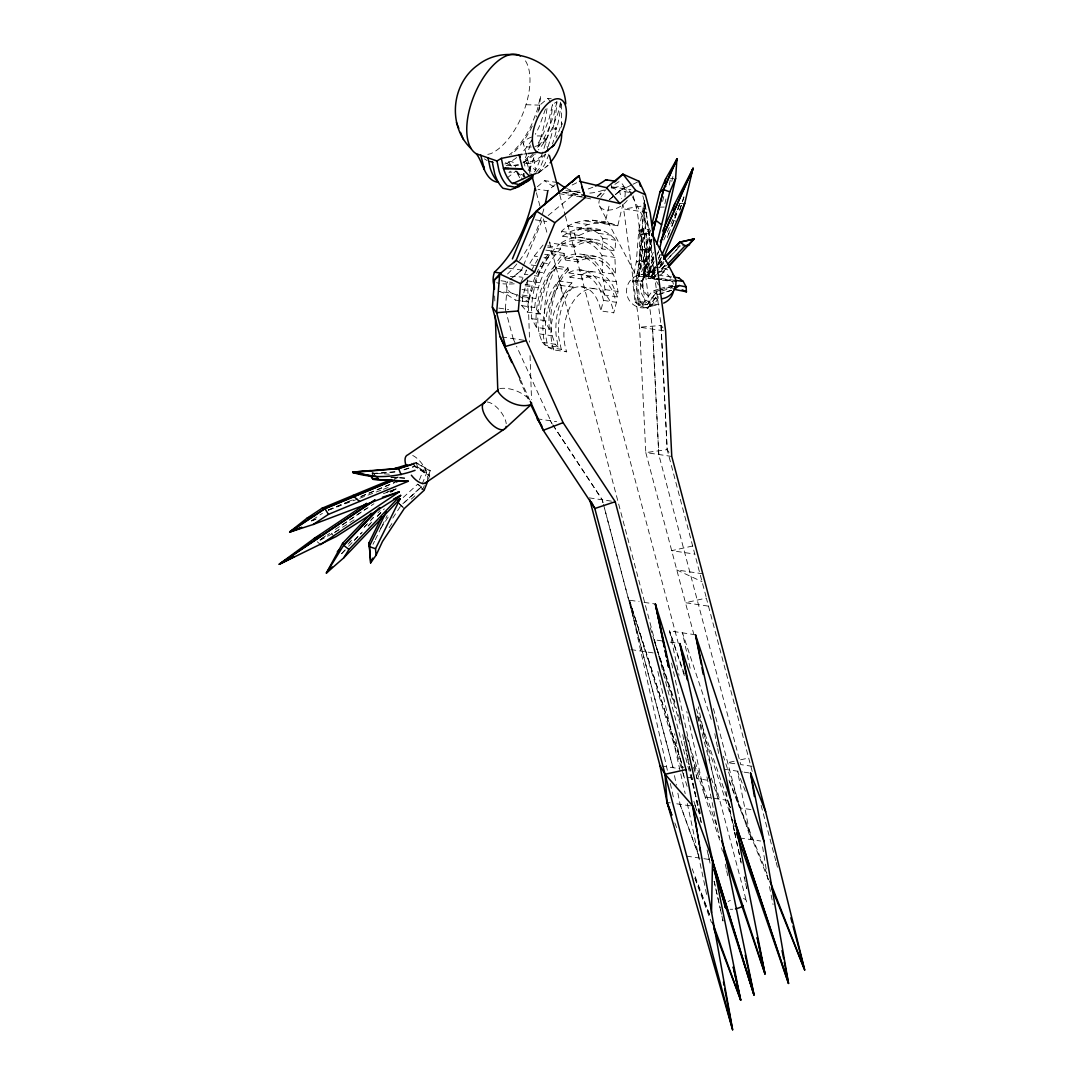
<?xml version="1.0" encoding="UTF-8"?>
<svg xmlns="http://www.w3.org/2000/svg" width="1084" height="1084" viewBox="0 0 1084 1084"><rect width="100%" height="100%" fill="white"/><g stroke="black" fill="none" stroke-linecap="round" stroke-linejoin="round"><path stroke-width="0.75" stroke-dasharray="5 3.75" d="M561.485 245.241L563.707 243.643A63.522 39.417 -81.6 0 1 601.945 255.458L602.623 272.423L615.577 274.333L614.899 257.382A63.522 39.417 -81.6 0 0 576.674 245.567L574.439 247.166L561.485 245.241L560.956 243.236L563.463 241.515A71.612 44.43 -81.6 0 1 602.027 248.886L614.994 250.81L615.726 240.255C603.747 224.686 577.42 224.673 562.731 236.231L561.458 231.407C576.051 216.448 599.831 218.914 617.785 225.77L622.772 204.686M644.709 234.158L643.788 276.461L651.796 244.225M653.611 257.03L648.815 276.379L645.739 261.054L646.349 233.304L649.736 234.076L648.815 276.379L638.937 276.61L639.858 234.307L638.801 230.336L644.533 200.716C642.771 225.919 653.381 253.615 638.937 276.61L650.536 229.849M523.26 176.706L523.382 173.345M562.108 124.646L562.189 123.264M654.75 267.03L654.451 271.84L649.424 271.921L654.14 261.271M602.027 248.886L602.772 238.331L598.341 233.317L590.428 228.453M646.498 233.372L639.858 234.307L649.736 234.076L648.679 230.106L645.075 228.494L638.801 230.336L636.294 261.867L632.636 281.23L635.075 302.07L638.828 305.241L635.956 280.756L639.763 260.58L644.533 200.716M643.788 228.656L641.145 261.718L637.487 281.095L640.102 301.989L635.075 302.07L642.243 304.807L652.256 291.149L657.852 294.658L647.622 308.601L638.666 305.187L635.793 280.688L639.601 260.526L644.37 200.662L648.679 230.106L646.172 261.637L642.514 281L644.953 301.84L652.121 304.577L658.137 296.379M643.95 228.71L641.308 261.786L637.649 281.149M505.361 309.062L507.502 281.704M550.658 102.059L547.894 98.427L539.764 105.148L538.748 109.525A55.907 27.059 -67.5 0 1 536.119 117.167M564.696 255.648L551.742 253.724L548.287 257.531A63.522 39.417 -81.6 0 0 531.756 318.669L536.377 327.368L549.331 329.292L544.71 320.593A63.522 39.417 -81.6 0 1 561.255 259.455L564.696 255.648L564.087 253.358L561.146 256.352A71.612 44.43 -81.6 0 0 540.266 314.021L527.298 312.097L521.783 305.661L522.786 296.61L526.648 282.057M540.266 314.021L534.737 307.585C536.39 286.081 545.36 264.442 560.509 249.09L559.236 244.266L549.52 242.83M565.387 260.038L578.355 261.962L580.875 260.377A54.877 34.051 -81.6 0 1 616.349 281.732L617.988 291.501L617.365 296.935L604.411 295.011L605.021 289.591L603.395 279.808A54.877 34.051 -81.6 0 0 567.921 258.453L565.387 260.038L564.805 257.843L567.176 256.339A57.859 35.907 -81.6 0 1 602.623 272.423M539.114 110.202L540.631 95.758L537.474 109.335L532.38 122.912A55.691 26.951 -67.5 0 1 509.358 154.836M529.453 170.703L533.504 158.711A106.151 51.368 -67.5 0 0 535.306 154.145M617.785 225.77L604.831 223.846L609.804 202.762M557.623 124.89L558.45 121.096A106.151 51.368 -67.5 0 0 560.97 103.4M651.931 239.605L644.56 272.07L649.587 271.989L654.302 261.339M649.587 271.989L653.11 255.688M664.871 203.778L665.969 198.955M670.237 180.107L669.045 186.163L664.018 186.245M671.782 181.421L673.259 174.93M655.549 266.976L654.451 271.84L655.793 268.791M569.954 277.219L571.918 276.013A47.222 29.295 -81.6 0 1 603.49 300.404L600.793 310.905L613.747 312.829L616.457 302.328L612.88 291.826A47.222 29.295 -81.6 0 0 584.886 277.938L582.907 279.144L569.954 277.219L568.829 272.938L571.038 271.569A50.528 31.355 -81.6 0 1 604.411 295.011M545.442 109.05L539.642 125.649A55.691 26.951 -67.5 0 1 535.32 134.253M548.084 146.692A106.151 51.368 -67.5 0 0 552.406 131.313L554.059 123.712A106.151 51.368 -67.5 0 0 556.891 101.774L552.501 104.403L549.344 117.966L544.249 131.557A55.691 26.951 -67.5 0 1 537.542 144.226M556.891 101.774L553.734 115.351L548.639 128.928A55.691 26.951 -67.5 0 1 537.122 148.671M560.577 102.167L558.125 112.722L553.03 126.313A55.691 26.951 -67.5 0 1 538.463 149.863M645.739 261.054L651.254 238.819M645.901 261.108L651.416 238.887M651.552 245.892L643.95 276.528L644.872 234.225L643.489 229.523L643.706 231.759M662.595 201.407L664.153 195.147M667.622 269.875C644.912 257.016 630.021 296.081 657.405 298.899M520.496 300.851L515.632 300.132L517.271 294.333M522.122 301.095L528.599 302.057C534.005 280.905 542.799 259.225 559.236 244.266M679.248 205.012L674.831 218.873L667.107 237.532M679.397 205.079L671.131 228.263M679.654 210.079L684.261 195.635M679.817 210.147L684.411 195.689M419.427 479.914L423.41 469.928L430.253 470.659L427.218 478.261M404.237 508.599L400.972 505.686L420.863 487.407L426.676 472.841L411.757 463.22M424.305 485.551L423.139 488.464L420.741 490.659M428.681 478.911L430.118 470.971L416.432 463.085L413.465 464.02M522.894 266.976L521.553 270.052L510.063 279.591M523.464 265.431L541.905 220.797M653.896 257.884L646.186 276.542L651.199 276.461L658.205 269.117M656.064 276.312L651.05 276.406L654.899 267.07M658.76 257.748L660.048 254.632M651.199 276.461L655.061 267.138M658.273 259.361L660.197 254.699M667.27 237.599L670.481 229.822M658.693 263.358L661.267 257.125M661.43 257.193L658.218 264.97L662.771 260.174M659.926 266.989L662.487 260.77M641.755 281.298L643.218 277.883M537.569 173.277L544.466 164.985L546.878 159.375A106.151 51.368 -67.5 0 0 549.263 153.291M653.313 252.301L644.56 272.07L653.395 256.813M657.514 253.67L658.855 250.634M656.999 255.255L658.34 252.206M663.733 240.038L679.898 203.535M658.489 262.707L661.186 256.623M520.889 282.396L527.786 267.409M528.165 170.622L530.266 166.218L535.686 170.229L533.721 172.6M372.991 544.303L374.495 541.282M375.24 539.764L381.338 527.366M381.947 526.16L387.178 515.577M531.16 270.919L537.813 259.184M543.003 245.065L534.209 256.095L529.046 264.672L542 266.596M380.592 528.558L388.763 516.201M392.801 518.044L401.094 505.374L420.985 487.082L417.719 484.182L402.801 497.895M389.142 527.718L391.893 523.545M638.666 305.187L644.953 301.84L639.939 301.921L647.27 304.726L657.121 291.013M647.27 304.726L657.27 291.068L672.839 286.162M536.133 172.342L540.076 167.6L542.488 161.99A106.151 51.368 -67.5 0 0 545.442 154.375M571.918 282.883L568.666 286.461A50.528 31.355 -81.6 0 0 556.078 334.942L558.125 347.043L545.171 345.132A50.528 31.355 -81.6 0 1 555.699 284.536L558.965 280.973L571.918 282.883L573.057 287.206L560.103 285.282L557.068 288.656A47.222 29.295 -81.6 0 0 548.314 347.395L553.775 349.902L566.729 351.826A40.203 24.946 -81.6 0 1 580.062 293.778A40.203 24.946 -81.6 0 1 613.747 312.829M573.057 287.206L570.021 290.58A47.222 29.295 -81.6 0 0 558.816 337.869L561.268 349.319L566.729 351.826M536.377 327.368A57.859 35.907 -81.6 0 1 552.108 268.832L554.954 265.878L567.908 267.802L568.49 270.011L555.536 268.087L552.149 271.732A54.877 34.051 -81.6 0 0 539.249 333.858L542.23 342.354L545.171 345.132M568.49 270.011L565.116 273.656A54.877 34.051 -81.6 0 0 552.203 335.783L555.184 344.278L558.125 347.043M510.496 171.177L508.884 172.437L512.84 171.909L514.453 170.635M655.508 266.745L646.186 276.542L655.806 267.287M656.674 265.526L662.5 259.401M658.056 264.902L662.609 260.119M655.82 270.038L647.866 278.398L673.259 281.569M660.359 265.255L663.774 261.678M677.419 247.342L679.682 244.957M651.05 276.406L655.712 271.501M660.373 266.61L663.869 262.924M669.695 256.8L680.196 245.783L685.21 245.702M659.37 267.883L666.362 260.539M667.527 259.32L680.346 245.838M656.132 274.672L652.717 278.249L676.524 281.217M665.224 265.106L657.27 273.466L665.386 265.173M656.294 274.726L652.88 278.303L676.687 281.284M659.56 272.64L666.552 265.295M666.484 268.141L659.397 275.363L672.405 277.03M661.159 274.577L666.836 268.615M349.278 542.65L351.568 540.238M364.21 527.027L366.514 524.615M371.107 519.805L373.397 517.407M348.005 544.168L350.295 541.756M364.088 527.339L373.275 517.718M377.869 512.908L380.159 510.51M341.717 553.477L347.476 547.447M348.628 546.241L361.297 532.976M368.208 525.754L372.815 520.93M377.422 516.106L384.346 508.87M341.596 553.788L347.354 547.759M354.265 540.523L362.327 532.095M368.086 526.065L370.389 523.653M377.3 516.418L383.058 510.388M567.908 267.802L565.076 270.756A57.859 35.907 -81.6 0 0 549.331 329.292M564.087 253.358L551.133 251.434L548.192 254.428A71.612 44.43 -81.6 0 0 527.298 312.097M597.352 196.421L604.208 189.876M411.297 499.141L414.887 495.849M537.298 186.76L544.669 180.649L557.637 182.559M555.171 184.605L547.799 190.716L538.084 189.28M548.165 215.54L572.271 195.621L571.973 193.399L579.967 195.283M597.582 196.651L606.105 189.578M510.13 279.591L521.621 270.065M609.316 199.592L614.194 195.554M615.4 194.537L622.717 188.48L632.446 192.789M609.384 199.605L614.262 195.554M615.482 194.551L622.785 188.48M561.458 231.407L574.425 233.331L580.97 227.897L587.894 224.469L605.441 221.976M562.731 236.231L575.685 238.141L578.964 235.431L589.425 230.933L603.381 230.364M537.854 173.454L547.989 165.391L544.466 164.985M507.027 178.033L515.943 171.055L525.212 176.556M539.087 172.37L547.989 165.391M560.956 243.236L573.91 245.16L576.417 243.426A71.612 44.43 -81.6 0 1 614.994 250.81M321.555 538.653L327.07 534.954M335.363 529.385L367.151 508.057M390.647 492.299L393.411 490.442M320.037 539.9L329.712 533.409M342.151 525.062L373.939 503.735M391.893 491.689L396.039 488.898L399.305 491.811M312.72 519.737L322.422 513.315M390.05 491.946L394.251 489.263M354.116 519.873L333.113 533.274L320.132 540.266M334.387 532.705L339.983 529.127M564.805 257.843L577.772 259.767L580.13 258.263A57.859 35.907 -81.6 0 1 615.577 274.333M542.434 155.771L536.282 159.592L525.591 163.548M393.966 479.629L399.291 476.608M572.189 184.985L578.057 182.085M631.484 184.985L619.425 190.865L611.146 187.166M632.988 184.253L639.018 181.313M394.332 478.261L397.381 477.001M328.425 509.859L345.552 502.759M347.11 502.109L351.772 500.185M361.013 496.35L394.549 482.434M328.303 510.185L353.208 499.846M360.891 496.662L394.427 482.746M328.547 510.103L358.221 498.843M359.793 498.247L381.866 489.873M383.438 489.277L391.324 486.282M311.46 520.74L316.989 518.64L313.723 515.74M386.717 492.177L391.446 490.388M311.325 521.052L315.471 519.48M383.424 493.694L396.039 488.898M639.763 260.58L636.294 261.867L646.172 261.637L639.601 260.526M658.476 289.184L652.256 291.149L657.27 291.068M660.034 288.696L669.384 285.756L672.73 285.702M660.224 290.024L672.69 286.095M662.134 290.918L671.47 287.978M671.308 290.295L657.69 294.591L647.46 308.547L652.121 304.577L642.243 304.807L647.622 308.601M659.37 294.171L671.47 290.363M413.587 463.695L416.554 462.773L430.253 470.659M404.142 469.535L415.036 466.12L426.676 472.841M404.02 469.846L414.901 466.445L429.82 476.052L414.901 466.445M655.17 276.542L647.866 278.398L657.744 278.168M640.915 274.645L654.885 271.19A16.721 16.585 47.9 0 0 640.685 289.875A16.721 16.585 47.9 0 0 659.465 304.238L645.237 307.775M487.786 154.375L490.659 153.711A53.739 26.002 -67.5 0 0 524.71 108.685A53.739 26.002 -67.5 0 0 523.667 58.536M692.595 546.011L671.701 550.672L694.451 554.046M734.153 761.239L727.716 762.675L735.819 763.868M740.575 759.803L748.61 758.014M499.778 388.506C511.106 387.096 523.369 392.53 530.889 400.958M635.956 280.756L632.636 281.23L642.514 281L635.793 280.688M669.031 452.367L667.202 449.657L645.793 452.584L639.601 327.219L623.029 204.483M523.667 154.131L526.756 153.725M645.983 249.957L649.397 249.564L644.37 249.645M413.356 463.071L416.554 462.773M662.88 327.707L661.077 325.471L639.601 327.219L665.59 331.067M372.557 473.559L396.283 471.621M372.422 473.884L397.801 471.797M506.133 165.635L518.599 165.147M670.576 178.603L673.923 178.548M679.736 203.467L684.749 203.385M659.289 207.139L664.302 207.058M638.801 230.336L648.679 230.106M638.679 231.854L648.571 231.624M644.533 249.713L639.519 249.794L646.145 250.011M526.011 104.714L539.764 105.148M547.894 98.536L551.241 98.698M389.319 474.209L372.069 472.976L372.788 477.488M391.012 477.001L405.213 478.003M390.89 477.312L405.091 478.329M660.915 278.561L673.611 280.146M611.376 186.787L630.888 189.686M629.14 192.302L619.425 190.865L621.43 198.44M569.073 191.041L580.414 192.722M563.87 192.193L580.13 194.619M559.236 193.684L585.224 197.545M646.972 212.41L624.221 209.036L645.386 205.404L661.077 325.471L667.202 449.657L697.757 565.292M599.14 222.098L612.094 224.022M585.468 221.055L598.422 222.979M574.94 222.545L587.894 224.469M535.361 219.835L546.77 221.529M586.932 228.588L599.886 230.513M568.016 225.973L580.97 227.897M583.436 228.724L596.403 230.648M576.458 229.009L589.425 230.933M598.341 233.317L611.295 235.242M602.772 238.331L615.726 240.255M566.011 233.507L578.964 235.431M579.913 237.477L592.867 239.388M580.523 240.214L593.476 242.138M547.854 245.783L555.957 246.989M547.542 247.166L560.509 249.09M601.945 255.458L614.899 257.382M583.287 254.632L596.241 256.556M545.889 250.119L557.23 251.8M576.458 256.447L589.411 258.358M544.737 254.347L554.466 255.797M534.209 256.095L537.447 256.583M543.924 257.545L547.163 258.019M542.434 262.802L548.924 263.764M579.357 269.875L592.325 271.799M568.829 272.938L592.962 276.434M603.395 279.808L616.349 281.732M537.637 271.881L544.114 272.843M508.599 268.127L526.485 270.783M524.656 274.211L527.894 274.699M534.371 275.661L537.61 276.135M605.021 289.591L617.988 291.501M581.065 286.759L594.018 288.669M527.149 280.81L540.117 282.734M501.025 280.742L512.434 282.436M525.117 284.469L533.22 285.675M525.157 285.769L538.111 287.68M603.49 300.404L616.457 302.328M522.014 289.523L531.729 290.959M517.095 295.146L512.502 293.371L499.534 291.447L505.672 293.818L515.632 300.132M522.136 295.051L530.239 296.257M522.786 296.61L535.74 298.534M521.783 305.661L534.737 307.585M498.816 308.1L508.599 309.55M531.756 318.669L544.71 320.593M539.249 333.858L552.203 335.783M542.23 342.354L555.184 344.278M501.77 336.975L524.52 340.349M548.314 347.395L561.268 349.319M537.108 418.79L556.62 421.676M671.768 456.432L645.793 452.584L693.652 633.733M589.235 497.868L613.598 501.472M702.784 573.802L676.795 569.94L702.025 581.674M708.204 606.105L685.454 602.718L706.348 598.07L752.553 772.702M667.365 770.263L629.398 600.184L639.113 601.62M644.045 602.352L655.373 604.032M695.508 634.777L669.519 630.915L679.045 675.318M662.012 640.915L653.909 639.709L676.375 708.733M670.169 642.121L679.898 643.557M630.874 649.587L655.237 653.205M752.079 766.28L740.751 764.599L658.747 454.494L652.568 329.143L637.189 210.96M724.573 769.261L742.459 771.916M744.085 772.16L750.562 773.122M661.633 765.995L679.519 768.651M692.148 777.933L684.045 776.727L629.398 600.184L683.056 767.513M693.53 767.418L697.08 778.664L706.795 780.101M727.865 800.385L705.115 797.011L691.009 753.665M750.995 809.545L739.654 807.865L728.8 780.074M667.039 802.363L670.291 802.851M676.768 803.813L693.028 806.225M739.627 837.905L760.751 841.035M686.538 856.116L712.527 859.978M676.321 287.138L669.384 285.756L674.492 289.401M374.888 473.369L373.465 473.071L375.335 475.89M374.766 473.694L373.601 473.789M562.176 192.22L584.398 197.451M585.983 197.83L590.753 198.941M489.9 161.164L492.895 161.922M490.171 161.408L493.261 162.248M592.487 220.052L604.831 223.846M673.096 220.201L676.226 221.38M518.626 295.742L528.599 302.057M484.399 158.874L487.082 160.567M417.719 484.182L423.261 488.152M399.102 503.559L402.923 506.838M519.724 177.668L515.943 171.055L521.838 176.272M412.855 464.182L415.036 466.12M420.863 487.407L424.129 490.307M370.471 470.564L373.736 473.464M397.828 502.475L401.094 505.374M317.273 541.756L320.539 544.656M505.605 162.519L506.675 163.562A55.691 26.951 -67.5 0 0 518.22 164.66M492.231 161.855L493.288 162.898M515.943 171.055L523.125 180.052M550.144 420.714L552 423.546L516.54 346.257M552.935 424.955L602.257 499.792L603.124 503.057M552.867 424.942L602.189 499.792L603.056 503.044M331.65 533.165L333.465 535.943M701.036 822.282L689.275 766.063M631.62 195.255L629.289 190.811A16.707 9.986 -27.7 0 0 610.116 189.307M632.406 196.732L650.319 230.811M599.479 205.892L643.639 289.862M513.111 338.655L515.916 344.753M520.591 379.942L529.602 399.779M519.317 379.278L528.22 399.034M728.99 780.141L766.849 873.365L762.282 844.964M768.393 879.585L739.654 807.865L712.622 705.549M695.007 877.701L710.128 916.237L692.188 868.745M617.365 296.935L613.3 286.528A50.528 31.355 -81.6 0 0 583.991 273.493L581.783 274.862L582.907 279.144M745.372 791.252L737.526 771.185L751.036 839.599L723.353 756.253M674.831 822.919L677.215 829.233M694.858 878.27L711.497 922.579M677.866 793.149L680.074 804.301L698.99 856.468M680.007 804.287L698.923 856.455M684.316 673.896L669.519 630.915L684.383 675.793M696.362 708.909L727.594 799.64L734.288 830.872M654.451 641.308L674.898 701.876M686.728 736.957L716.863 826.238M719.668 840.032L705.115 797.011L686.795 711.497M711.212 719.397L682.486 632.839L690.657 670.671M730.304 807.648L728.191 801.252L730.237 807.634M697.662 715.86L734.288 826.442M711.28 778.068L718.15 798.935L698.34 706.849M511.255 166.15L509.399 162.844L506.567 162.153C510.55 160.147 515.605 162.18 515.401 166.99M693.882 801.306L696.985 810.954M629.398 600.184L683.069 767.919M694.939 805.019L696.998 811.469M687.134 786.347L684.045 776.727L674.6 733.8M650.305 627.785L680.183 724.098M416.432 463.085L418.167 469.345M526.932 162.41L530.144 174.036M642.839 195.77L645.454 205.418M633.178 195.811L637.256 210.96M698.082 566.783L706.023 596.593M761.104 805.304L775.751 860.75M776.185 862.376L777.906 868.907M574.425 233.331L575.685 238.141M573.91 245.16L574.439 247.166M577.772 259.767L578.355 261.962M544.791 138.034L548.247 151.123M559.818 194.903L565.103 214.917M565.442 216.163L678.232 643.083M697.676 716.687L746.51 901.509M531.621 137.085A11.138 4.973 -14.8 0 0 523.437 143.671L531.214 173.115M536.404 192.749L540.631 208.724M543.314 218.914L547.542 234.889M549.371 241.813L700.63 814.301M551.133 251.434L551.742 253.724M554.954 265.878L555.536 268.087M558.965 280.973L560.103 285.282M560.672 287.03L563.206 296.664M673.042 767.689L603.558 504.683L672.974 767.675M505.293 309.048L513.179 338.669M524.927 166.082L523.816 161.584L529.182 148.359A106.151 51.368 -67.5 0 0 531.824 140.676M708.286 854.924L710.115 863.162M714.18 881.319L720.074 907.714M720.44 909.368L721.538 914.313L714.099 881.306M723.014 920.912L721.917 915.966L722.947 920.899M707.107 849.964L710.047 863.162M657.839 671.457L685.183 793.651M687.324 803.556L705.318 887.864M670.318 783.461L674.004 799.978M717.229 827.891L719.478 837.824M721.592 847.729L722.391 851.048M725.237 864.26L726.388 869.232M726.686 870.872L727.784 875.831M671.592 663.096L697.08 778.664M728.014 801.293L734.356 830.886M734.708 832.526L741.049 862.105M744.22 876.902L745.277 881.834L744.152 876.888M734.64 832.512L741.334 863.745M685.332 746.429L689.167 764.64M689.505 766.293L701.348 822.593M678.557 714.817L679.587 719.776M682.703 734.654L683.747 739.613M684.085 741.266L686.158 751.185M686.511 752.838L687.554 757.797M687.893 759.45L688.936 764.41M706.931 776.876L716.931 826.252M767.174 875.005L768.217 879.951M769.437 886.509L773.055 904.584M714.803 733.705L716.09 740.291M716.402 741.944L717.378 746.89M717.689 748.543L718.665 753.488M726.05 791.415L727.662 799.653M705.576 889.503L706.605 894.49M674.505 775.629L676.402 785.195M533.504 158.711L535.686 170.229L538.098 164.619A106.151 51.368 -67.5 0 0 548.016 133.942L549.669 126.34A106.151 51.368 -67.5 0 0 552.501 104.403M661.01 325.457L667.134 449.657M652.636 329.157L658.815 454.508M527.529 279.672L529.602 342.137M530.049 355.647L531.512 399.549M494.656 295.959L494.927 304.319M644.37 200.662L645.075 228.494M561.58 127.126L561.471 122.844L561.282 123.793A38.983 18.862 -67.5 0 1 556.011 138.02M524.087 173.332L524.209 178.359M561.322 104.132L561.498 124.05M546.986 108.522A105.947 51.273 -67.5 0 1 545.076 120.419L543.423 128.034A106.151 51.368 -67.5 0 1 537 149.551M543.843 208.968A115.703 71.801 -81.6 0 1 519.521 260.526M516.851 263.954A115.703 71.801 -81.6 0 1 507.407 274.103M553.775 349.902A40.203 24.946 -81.6 0 1 567.108 291.853A40.203 24.946 -81.6 0 1 600.793 310.905M624.926 196.868A13.916 8.645 -81.6 0 0 618.774 181.706A112.844 70.026 -81.6 0 1 613.666 185.12M611.051 184.93A13.916 8.645 -81.6 0 1 612.04 188.643M603.178 190.174A112.844 70.026 -81.6 0 1 587.271 193.196M579.439 192.613A112.844 70.026 -81.6 0 1 566.918 188.535M592.867 187.22A112.844 70.026 -81.6 0 1 584.913 189.89M579.601 190.892A112.844 70.026 -81.6 0 1 563.91 190.174M553.965 186.611A112.844 70.026 -81.6 0 1 544.669 180.649M512.502 293.371A13.916 8.645 -81.6 0 1 506.12 280.349M537.23 135.961A11.138 4.973 -14.8 0 1 545.008 139.985A11.138 4.973 -14.8 0 1 534.127 146.625M531.336 147.017A11.138 4.973 -14.8 0 1 523.437 143.671M487.244 401.988A16.721 7.602 51.5 0 1 499.182 409.82A16.721 7.602 51.5 0 1 506.242 423.708M412.706 455.483A16.707 7.669 55.7 0 1 427.502 480.131M659.221 271.203A16.721 16.585 47.9 0 1 673.408 284.157M627.229 200.418A16.707 9.986 -27.7 0 1 608.07 210.12A16.707 9.986 -27.7 0 1 599.344 200.364M600.834 197.288A16.707 9.986 -27.7 0 1 606.403 191.57M658.367 297.666A16.707 16.545 76.1 0 1 633.002 304.414A16.707 16.545 76.1 0 1 632.988 277.924A16.707 16.545 76.1 0 1 658.367 284.889M514.222 283.818A16.707 3.699 -1.9 0 1 502.922 283.805M499.385 283.358A16.707 3.699 -1.9 0 1 496.635 282.694M510.361 276.623A16.707 3.699 -1.9 0 1 522.298 277.26M556.038 131.76A106.151 51.368 -67.5 0 1 552.474 144.077M534.277 154.402A55.691 26.951 -67.5 0 1 521.499 163.494M545.496 153.955A38.983 18.862 -67.5 0 1 522.935 161.015M743.448 898.528A11.138 4.973 -14.8 0 1 744.979 904.368M732.716 909.232A11.138 4.973 -14.8 0 1 730.115 909.246M728.109 901.617A11.138 4.973 -14.8 0 1 730.386 900.357M528.653 156.299A55.691 26.951 -67.5 0 1 523.355 161.665M533.043 153.671A55.691 26.951 -67.5 0 1 519.9 164.741M532.258 126.083A55.907 27.059 -67.5 0 1 511.58 154.335M492.515 162.261A55.907 27.059 -67.5 0 1 488.356 161.204M532.014 139.768A55.691 26.951 -67.5 0 1 523.016 151.543M516.621 157.559A55.691 26.951 -67.5 0 1 504.846 163.982M746.686 888.406L745.629 883.474L746.619 888.392"/><path stroke-width="1.5" d="M711.524 912.728L712.527 859.978L655.373 604.032L710.034 780.588L754.03 994.895L710.711 854.951L753.963 994.882L713.868 869.761M659.6 249.117L675.603 178.521L676.931 158.711L663.476 189.605L652.053 235.648M507.678 353.452L500.158 336.745L492.339 307.138L494.548 279.78L499.71 273.954L516.16 260.377L536.444 211.109L578.951 175.784L571.891 182.193M499.71 273.954L496.648 312.68L505.55 346.406L526.147 340.593L563.097 422.638L615.224 501.716L685.996 769.613L732.621 1029.8L667.039 802.363L660.007 765.751L589.669 499.494M526.147 340.593L518.315 310.986L520.537 283.642L534.588 271.976L554.872 222.721L585.224 197.545L581.81 187.085M664.695 183.25L665.725 178.752L677.093 158.765L663.638 189.659L652.202 235.716M675.982 163.63L676.931 158.711M663.774 257.667L679.844 218.792L684.749 203.385L692.961 168.332L660.4 241.881M665.725 178.752L659.912 192.085L651.741 225.011L656.01 220.404M656.823 244.13L669.79 191.854L675.603 178.521M531.621 402.923L531.201 404.495C519.778 408.546 503.911 401.365 497.813 391.134L498.233 389.562L483.342 403.316M672.907 209.781L674.871 203.616L693.11 168.399L690.047 178.033M689.885 177.966L692.961 168.332M428.112 480.334L424.129 490.307L404.237 508.599L382.462 541.539L376.08 555.238L370.592 562.881L369.116 542.596L381.798 516.892M512.407 258.886L528.884 218.873L536.363 211.109L579.019 175.798L585.224 197.545M662.744 231L674.871 203.616M660.549 241.935L693.11 168.399M661.85 255.106L684.749 203.385M370.592 562.881L372.801 558.125M386.378 511.729L369.17 546.566L375.511 548.721L376.08 555.238M375.511 548.721L400.145 498.83L397.692 500.808M371.284 513.301L342.571 543.355L326.514 572.718L329.983 569.073M400.145 498.83L343.709 557.894L326.379 573.043L343.831 545.008L378.777 508.45M343.709 557.894L348.967 549.48L400.66 495.388L393.533 499.128M554.046 145.188L561.593 132.966A28.902 13.984 -67.5 0 0 561.227 99.66A28.902 13.984 -67.5 0 0 537.163 118.996A28.902 13.984 -67.5 0 0 537.542 152.302L541.106 153.21L545.238 152.261L554.046 145.188L551.526 147.207M667.974 267.409L694.072 238.941L679.722 242.138L663.76 258.913M550.13 162.803C557.461 154.307 562.189 143.034 561.688 131.72M663.665 258.182L679.885 242.206L694.221 238.995L687.134 246.217M663.909 258.981L679.885 242.206M667.717 264.076L685.21 245.702L689.573 244.727M668.801 265.715L679.194 254.781M337.3 551.77L339.604 549.358M379.807 507.542L343.709 545.32L348.967 549.48M326.379 573.043L332.178 566.973M513.952 262.585L516.092 260.363L534.588 271.976M614.533 182.031L622.88 174.118L639.099 181.326L645.414 194.713L650.21 212.884L665.59 331.067L671.768 456.432L765.643 811.726L804.694 970.017L771.51 887.376M505.293 428.41L531.201 404.495M528.884 218.873L532.678 215.716M494.548 279.78L498.383 276.61M579.534 181.353L606.566 187.708L622.948 174.131L635.739 190.405L645.414 194.713M581.756 194.849L619.913 203.548L635.739 190.405M545.238 152.261L549.019 149.226M301.745 527.271L289.767 531.824L306.799 518.355L322.043 508.247L391.283 479.534M525.266 181.692L518.897 186.678L510.361 189.795L503.003 188.291A85.758 41.504 -67.5 0 1 494.683 173.684L492.583 163.603M532.19 177.071L523.287 184.05L514.751 187.18L507.393 185.676A85.758 41.504 -67.5 0 1 499.074 171.069L496.973 160.974L476.35 153.779A53.739 26.002 -67.5 0 1 475.659 91.855A53.739 26.002 -67.5 0 1 520.388 55.894M532.772 177.451L527.678 181.435L519.141 184.551L511.784 183.047A85.758 41.504 -67.5 0 1 503.464 168.44L501.364 158.359L522.122 154.335M686.362 291.745L686.199 286.908L679.261 285.526L674.329 289.347L686.524 291.813L682.148 289.807M292.937 556.986L279.442 564.005L314.13 538.531L366.649 503.301M484.968 402.178L407.828 454.846A16.707 7.669 55.7 0 0 405.633 464.169M424.914 483.301L503.667 429.549M279.442 564.005L374.996 499.887M400.66 495.388L336.257 536.499L279.306 564.317L374.861 500.198M320.539 544.656L399.305 491.811L382.422 497.271M289.767 531.824L325.092 508.396L392.625 480.388L384.793 479.833M289.645 532.136L324.956 508.721L392.503 480.7L408.356 481.228L328.452 514.372L313.208 524.48L289.645 532.136L301.609 527.596M659.912 192.085L663.638 189.659M519.141 184.551L533.382 175.852M496.973 160.974L501.364 158.359M314.13 538.531L319.848 535.564M279.306 564.317L294.32 556.526M505.293 168.359L503.464 168.44L522.623 168.806L528.545 175.229L530.55 175.486L536.241 173.413M512.556 183.67L530.55 175.486M395.945 482.123L398.993 480.849M691.321 240.187L694.221 238.995M563.097 422.638L543.341 430.28L530.279 401.297M306.799 518.355L312.341 516.255M313.208 524.48L399.305 491.811M615.224 501.716L594.886 508.491L543.26 430.267L530.957 405.104M674.587 287.003L679.261 285.526M407.096 464.684L394.657 468.573L398.749 468.342L412.096 464.169M415.064 470.321C395.213 477.597 372.964 478.843 352.679 472.434L398.627 468.654L411.974 464.48M661.823 298.75C671.823 297.544 679.248 286.095 674.478 276.745L651.877 233.778M685.996 769.613L665.102 774.261L693.028 806.225L712.527 859.978L740.697 1000.112L713.882 928.907M528.287 153.522L537.542 152.302M378.072 479.345L373.031 478.993L371.08 476.052L352.801 472.123L370.471 470.564M352.801 472.123L398.749 468.342M518.315 310.986L496.648 312.68L492.339 307.138M384.657 480.144L389.413 479.887M370.958 476.377L372.91 479.304L408.356 481.228M508.775 168.44L505.063 168.467L522.623 168.806L519.046 154.741L520.374 157.248M322.043 508.247L325.092 508.396M372.91 479.304L392.503 480.7M673.855 277.179L678.828 277.843M675.197 280.349L683.137 281.339L686.199 286.908M595.495 186.028A112.844 70.026 -81.6 0 0 605.821 179.781L615.536 181.231M494.304 286.298A13.916 8.645 -81.6 0 1 494.439 272.179L500.93 273.141M352.679 472.434L376.88 476.689L378.479 479.101M663.476 189.605L669.79 191.854M499.778 273.954L520.537 283.642M536.444 211.109L554.872 222.721M679.722 242.138L685.21 245.702M655.847 220.35L661.619 224.781M678.665 277.775L683.137 281.339M354.021 496.662L359.576 501.458M353.181 495.334L354.156 496.35M565.767 103.888C563.477 62.913 510.212 39.783 478.044 64.918C451.242 83.658 447.231 126.056 471.228 148.752M606.566 187.708L619.913 203.548M342.571 543.355L343.831 545.008M672.92 274.442L674.478 276.745M537.108 418.79L541.77 425.849M324.956 508.721L328.452 514.372M660.007 765.751L665.034 774.261L667.039 802.363L671.633 815.019M500.158 336.745L519.981 378.424M591.322 501.851L594.818 508.491L732.621 1029.8L724.64 988.567M476.35 153.779C483.437 162.722 484.507 180.581 498.41 182.383A85.758 41.504 -67.5 0 1 490.09 167.776L487.976 157.681M509.046 356.487L511.784 362.571M456.418 122.506L458.789 128.305M460.47 132.37L463.396 139.524M398.627 468.654L401.066 474.697M754.383 796.51L750.562 773.122L765.643 811.726M769.897 881.156L804.694 970.017L792.987 925.98M667.039 802.363L671.836 815.005M712.486 922.484L740.697 1000.112L733.326 967.118M723.434 851.184L764.925 973.866L757.174 937.701M701.294 664.451L695.508 634.777L763.99 841.523L788.529 983.418L734.546 820.425M734.478 820.412L788.461 983.418L736.415 832.851M687.242 679.763L679.898 643.557L731.104 800.859L765.006 973.879L721.565 840.683M639.018 181.313L640.359 186.136M790.832 917.823L792.201 922.728M549.439 155.649L559.385 193.264M531.553 174.375L535.875 190.73M717.811 879.341L725.155 907.145M483.559 166.204L484.412 169.443L480.713 154.958M733.258 967.104L740.629 1000.098M679.898 643.557L710.034 780.588M745.236 955.194L754.03 994.895M695.508 634.777L731.104 800.859M757.255 937.714L765.006 973.879M664.438 647.08L655.373 604.032L664.37 647.026M667.216 660.332L668.611 666.958M667.134 660.251L668.516 666.863M750.562 773.122L763.99 841.523M782.011 950.56L783.691 958.784M784.274 962.064L788.529 983.418M701.944 667.758L703.231 674.343M723.434 981.982L724.071 985.275M693.028 806.225L697.08 831.171M697.622 834.504L698.164 837.824M698.706 841.157L699.248 844.477M699.79 847.81L700.332 851.13M369.116 542.596L370.728 562.569M494.263 284.279L494.426 289.293M495.32 316L497.813 391.134M534.846 188.792A115.703 71.801 -81.6 0 1 494.439 272.179M547.799 190.716A115.703 71.801 -81.6 0 1 544.967 204.605M605.821 179.781A13.916 8.645 -81.6 0 1 607.094 180.229M565.712 187.911A112.844 70.026 -81.6 0 1 557.637 182.559M506.16 426.405A16.721 7.602 51.5 0 1 489.453 421.893A16.721 7.602 51.5 0 1 484.982 402.191M426.554 482.163A16.707 7.669 55.7 0 1 411.364 475.212M673.449 291.366A16.721 16.585 47.9 0 1 663.652 303.113M743.231 905.79A11.138 4.973 -14.8 0 1 735.521 908.839M726.212 908.175A11.138 4.973 -14.8 0 1 725.237 904.49M518.369 185.513A19.824 9.593 -67.5 0 1 517.136 186.462M515.903 187.234A19.824 9.593 -67.5 0 1 514.697 187.789M555.184 128.928C556.322 131.503 556.851 125.094 555.184 128.928M666.524 657.026L665.129 650.4L666.443 656.945"/></g></svg>
